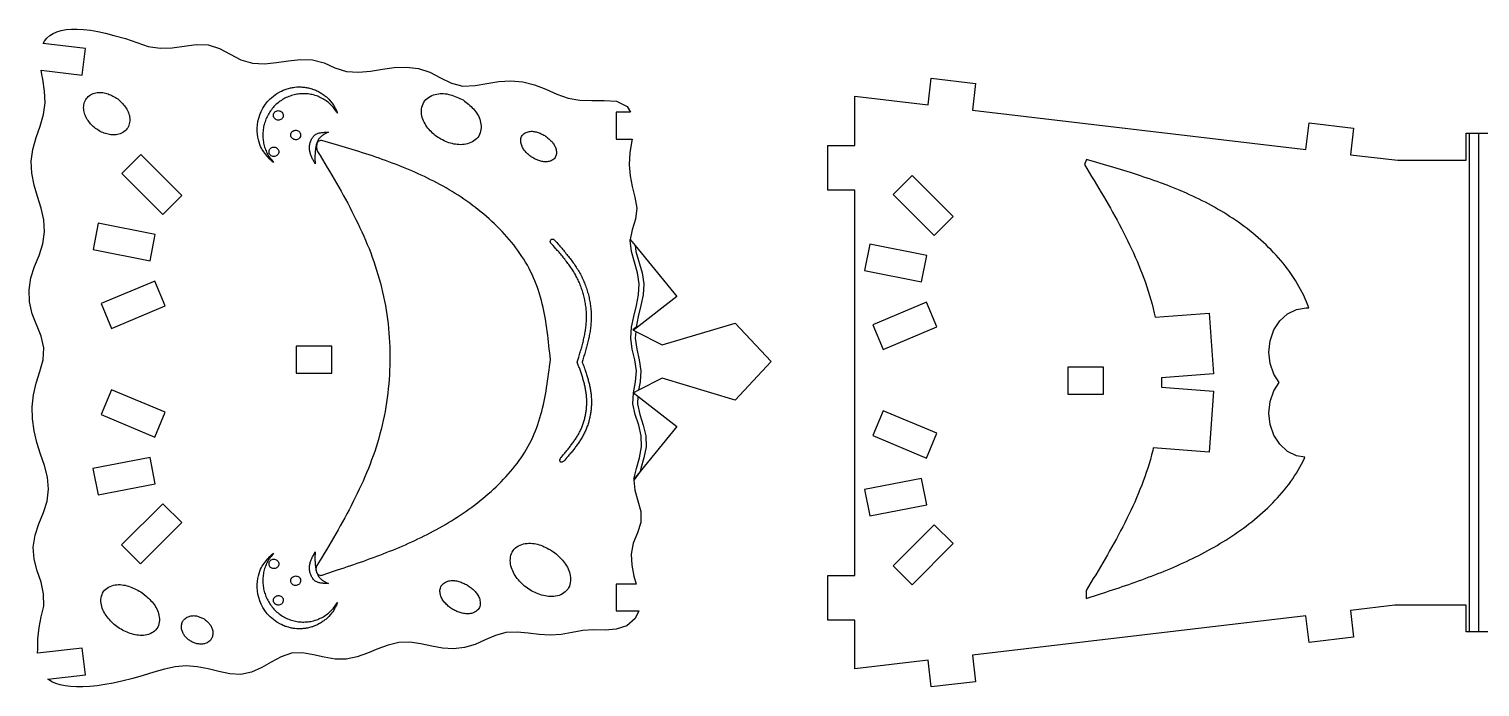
# Model space of a CAD drawing. Extents: x 13 to 664, y 13 to 450.
# Drawn here: x 13 to 370, y 13 to 174.9 of the extents above; entities that cross this region are included whole.
import ezdxf

# ---------------------------------------------------------------- set-up
doc = ezdxf.new("R2010")
doc.units = 0

msp = doc.modelspace()

# ---------------------------------------------------------------- linework, layer by layer
for points in [[(54.11, 171.08), (57.06, 170.98), (59.89, 170.07), (62.5, 168.68), (65.15, 167.32), (67.98, 166.44), (70.93, 166.3), (73.89, 166.63), (76.81, 167.07), (79.77, 167.4), (82.73, 167.33), (85.59, 166.57), (88.28, 165.32), (91.12, 164.46), (94.07, 164.27), (97.03, 164.55), (99.95, 165.04), (102.89, 165.44), (105.86, 165.53), (108.81, 165.16), (111.64, 164.27), (114.26, 162.91), (116.92, 161.56), (119.78, 160.86), (122.75, 161.02), (125.69, 161.49), (128.61, 161.93), (131.58, 162.1), (134.52, 161.85), (137.39, 161.13), (140.18, 160.07), (142.92, 158.85), (145.68, 157.84), (148.53, 157.36), (151.49, 157.27), (154.53, 157.31), (157.58, 157.1), (160.17, 155.81), (161.03, 154.41), (157.49, 154.41), (157.49, 147.8), (161.43, 147.8), (161.34, 147.37), (160.83, 144.46), (160.65, 141.5), (160.91, 138.79), (161.43, 136.13), (162.11, 133.49), (162.53, 130.8), (162.23, 128.1), (161.42, 125.5), (160.94, 123.09), (160.94, 123.08), (162.14, 121.63), (172.42, 109.05), (162.36, 101.27), (162.38, 101.51), (161.57, 100.84), (162.31, 100.47), (168.82, 97.16), (186.74, 102.55), (195.59, 93.07), (186.74, 83.59), (168.82, 88.97), (162.94, 85.99), (161.77, 85.36), (162.78, 84.55), (172.42, 77.09), (163.4, 66.05), (161.84, 63.85), (162.05, 61.43), (162.85, 58.83), (163.55, 56.19), (163.54, 53.48), (162.7, 50.89), (161.68, 48.36), (161.18, 45.69), (161.36, 42.98), (161.86, 40.29), (162.41, 38.33), (157.49, 38.33), (157.49, 31.72), (163.04, 31.72), (162.17, 29.83), (160.07, 28.04), (157.49, 27.19), (154.74, 26.99), (152, 27.02), (149.31, 26.86), (146.63, 26.38), (143.94, 25.92), (141.23, 25.75), (138.52, 25.94), (135.82, 26.25), (133.1, 26.49), (130.37, 26.4), (127.77, 25.68), (125.27, 24.56), (122.79, 23.46), (120.18, 22.68), (117.47, 22.36), (114.75, 22.53), (112.08, 23.04), (109.42, 23.63), (106.72, 24.02), (104.01, 23.95), (101.36, 23.32), (98.8, 22.36), (96.29, 21.32), (93.73, 20.39), (91.07, 19.85), (88.34, 19.86), (85.65, 20.3), (83.01, 20.91), (80.3, 21.38), (77.59, 21.32), (75.03, 20.43), (72.62, 19.1), (70.27, 17.76), (67.76, 16.63), (65.1, 16.05), (62.4, 16.25), (59.73, 16.84), (57.09, 17.46), (54.41, 17.98), (51.71, 18.18), (49, 17.94), (46.32, 17.38), (43.69, 16.62), (41.11, 15.81), (38.51, 15.05), (35.84, 14.44), (33.69, 13.97), (31.65, 13.6), (29.73, 13.31), (27.93, 13.12), (26.25, 13.01), (24.69, 13), (23.24, 13.08), (21.91, 13.25), (20.7, 13.5), (19.6, 13.85), (18.63, 14.29), (17.77, 14.82), (17.64, 14.93), (26.86, 16.02), (26.09, 22.58), (15.06, 21.28), (15.13, 22.33), (15.18, 24.88), (15.52, 27.6), (16.02, 30.27), (16.61, 32.91), (16.56, 35.89), (16.01, 38.77), (15.04, 41.59), (14.27, 44.47), (14.05, 47.42), (14.5, 50.35), (15.44, 53.17), (16.55, 55.91), (17.46, 58.75), (17.83, 61.68), (17.55, 64.63), (16.79, 67.52), (15.81, 70.32), (14.9, 73.13), (14.24, 76.02), (13.88, 78.97), (13.81, 81.95), (14.09, 84.9), (14.76, 87.78), (15.67, 90.6), (16.45, 93.48), (16.62, 96.42), (15.99, 99.33), (13.75, 104.82), (13.1, 107.72), (13, 110.7), (13.44, 113.64), (14.33, 116.46), (15.46, 119.2), (16.4, 122.02), (16.84, 124.95), (16.63, 127.9), (15.97, 130.81), (15.1, 133.64), (14.26, 136.49), (13.67, 139.4), (13.55, 142.34), (13.96, 145.27), (14.75, 148.17), (15.74, 151.01), (16.59, 153.84), (16.94, 156.68), (16.8, 159.58), (16.36, 162.56), (16.17, 163.68), (15.98, 164.74), (26.09, 163.55), (26.86, 170.11), (16.52, 171.33), (16.81, 171.88), (17.39, 172.63), (18.09, 173.27), (18.92, 173.8), (19.86, 174.23), (20.93, 174.55), (22.12, 174.77), (23.44, 174.88), (24.87, 174.88), (26.43, 174.78), (28.1, 174.57), (29.9, 174.26), (31.83, 173.84), (33.87, 173.31), (36.73, 172.53), (39.51, 171.53), (42.34, 170.62), (45.26, 170.18), (48.23, 170.28), (54.11, 171.08)], [(27.59, 158.29), (27.86, 158.5), (28.15, 158.68), (28.46, 158.85), (28.77, 158.98), (29.1, 159.09), (29.43, 159.17), (29.77, 159.23), (30.11, 159.27), (30.45, 159.28), (30.79, 159.27), (31.13, 159.23), (31.47, 159.18), (31.8, 159.11), (32.12, 159.02), (32.44, 158.91), (32.75, 158.79), (33.06, 158.65), (33.37, 158.51), (33.66, 158.35), (33.96, 158.19), (34.26, 158.02), (34.55, 157.85), (34.84, 157.67), (35.09, 157.44), (35.34, 157.21), (35.58, 156.97), (35.82, 156.73), (36.05, 156.49), (36.28, 156.24), (36.5, 155.98), (36.7, 155.71), (36.89, 155.44), (37.07, 155.15), (37.23, 154.85), (37.37, 154.54), (37.5, 154.23), (37.6, 153.9), (37.69, 153.57), (37.75, 153.24), (37.79, 152.9), (37.8, 152.55), (37.79, 152.21), (37.74, 151.86), (37.67, 151.53), (37.58, 151.2), (37.45, 150.88), (37.29, 150.58), (37.1, 150.3), (36.89, 150.04), (36.64, 149.8), (36.37, 149.59), (36.08, 149.41), (35.78, 149.25), (35.46, 149.11), (35.13, 149), (34.8, 148.92), (34.46, 148.87), (34.13, 148.83), (33.79, 148.82), (33.45, 148.84), (33.11, 148.87), (32.77, 148.92), (32.44, 148.99), (32.11, 149.07), (31.78, 149.17), (31.46, 149.28), (31.15, 149.41), (30.84, 149.54), (30.54, 149.7), (30.24, 149.86), (29.95, 150.04), (29.67, 150.22), (29.39, 150.42), (29.13, 150.63), (28.87, 150.85), (28.62, 151.08), (28.38, 151.32), (28.15, 151.57), (27.93, 151.83), (27.72, 152.09), (27.52, 152.37), (27.34, 152.65), (27.17, 152.95), (27.01, 153.25), (26.87, 153.56), (26.74, 153.88), (26.64, 154.2), (26.55, 154.53), (26.49, 154.86), (26.45, 155.2), (26.43, 155.54), (26.45, 155.89), (26.49, 156.23), (26.56, 156.57), (26.66, 156.9), (26.78, 157.21), (26.94, 157.51), (27.13, 157.8), (27.35, 158.05), (27.59, 158.29)], [(86.97, 156.55), (86.71, 156.77), (86.44, 156.98), (86.16, 157.19), (85.87, 157.38), (85.58, 157.57), (85.28, 157.74), (84.98, 157.9), (84.67, 158.06), (84.35, 158.2), (84.03, 158.33), (83.71, 158.45), (83.38, 158.55), (83.04, 158.65), (82.71, 158.73), (82.37, 158.8), (82.02, 158.86), (81.68, 158.91), (81.33, 158.94), (80.98, 158.96), (80.63, 158.97), (80.28, 158.97), (79.94, 158.95), (79.59, 158.93), (79.24, 158.89), (78.9, 158.84), (78.56, 158.78), (78.22, 158.7), (77.88, 158.61), (77.55, 158.52), (77.23, 158.4), (76.9, 158.28), (76.59, 158.15), (76.28, 158.01), (75.97, 157.85), (75.67, 157.69), (75.38, 157.52), (75.09, 157.33), (74.81, 157.14), (74.54, 156.94), (74.27, 156.73), (74.01, 156.51), (73.76, 156.28), (73.52, 156.04), (73.28, 155.8), (73.06, 155.55), (72.84, 155.29), (72.63, 155.02), (72.43, 154.75), (72.24, 154.47), (72.06, 154.19), (71.89, 153.9), (71.73, 153.6), (71.58, 153.31), (71.44, 153), (71.31, 152.7), (71.18, 152.38), (71.07, 152.07), (70.97, 151.75), (70.88, 151.43), (70.8, 151.11), (70.73, 150.78), (70.68, 150.45), (70.63, 150.12), (70.59, 149.79), (70.56, 149.46), (70.55, 149.13), (70.54, 148.8), (70.55, 148.46), (70.56, 148.13), (70.59, 147.79), (70.63, 147.46), (70.68, 147.13), (70.73, 146.79), (70.8, 146.46), (70.89, 146.14), (70.98, 145.81), (71.08, 145.49), (71.2, 145.18), (71.33, 144.87), (71.47, 144.57), (71.63, 144.27), (71.8, 143.98), (71.97, 143.69), (72.16, 143.41), (72.36, 143.13), (72.56, 142.85), (72.76, 142.58), (72.97, 142.31), (73.18, 142.04), (72.83, 142.31), (72.27, 142.86), (71.74, 143.42), (71.24, 144.01), (70.78, 144.63), (70.39, 145.22), (70.19, 145.56), (69.99, 145.98), (69.79, 146.48), (69.62, 147.03), (69.46, 147.64), (69.33, 148.3), (69.24, 149), (69.18, 149.74), (69.18, 150.51), (69.23, 151.3), (69.34, 152.11), (69.51, 152.93), (69.76, 153.75), (70.09, 154.57), (70.5, 155.38), (71.01, 156.17), (71.62, 156.93), (72.33, 157.67), (73.16, 158.37), (73.95, 158.98), (74.17, 159.12), (74.85, 159.5), (75.11, 159.61), (75.57, 159.84), (75.82, 159.93), (76.06, 160.03), (76.31, 160.11), (76.56, 160.19), (76.82, 160.26), (77.08, 160.33), (77.31, 160.39), (77.6, 160.45), (77.86, 160.49), (78.09, 160.53), (78.38, 160.57), (78.87, 160.62), (79.18, 160.63), (79.44, 160.63), (79.71, 160.63), (79.97, 160.63), (80.23, 160.61), (80.5, 160.59), (80.76, 160.57), (81.02, 160.53), (81.28, 160.49), (81.54, 160.44), (81.8, 160.39), (82.01, 160.34), (82.31, 160.26), (82.56, 160.18), (82.77, 160.12), (83.06, 160.01), (83.31, 159.92), (83.55, 159.82), (83.79, 159.71), (84.03, 159.59), (84.26, 159.47), (84.49, 159.35), (84.72, 159.22), (84.91, 159.1), (85.17, 158.93), (85.38, 158.79), (85.6, 158.63), (85.81, 158.47), (86.01, 158.31), (86.17, 158.16), (86.6, 157.78), (86.74, 157.62), (87.13, 157.21), (87.27, 157.05), (87.46, 156.81), (87.61, 156.61), (87.75, 156.43), (87.9, 156.18), (88.03, 155.96), (88.16, 155.74), (88.28, 155.51), (88.41, 155.29), (88.52, 155.06), (88.64, 154.83), (88.75, 154.6), (88.86, 154.36), (88.89, 154.18), (88.7, 154.46), (88.51, 154.74), (88.32, 155.02), (88.12, 155.3), (87.91, 155.56), (87.69, 155.82), (87.46, 156.07), (87.22, 156.32), (86.97, 156.55)], [(123.57, 153.49), (123.75, 153.1), (123.9, 152.71), (124.03, 152.3), (124.13, 151.88), (124.2, 151.46), (124.23, 151.03), (124.23, 150.59), (124.19, 150.16), (124.12, 149.74), (124, 149.33), (123.85, 148.93), (123.65, 148.56), (123.41, 148.21), (123.13, 147.9), (122.81, 147.61), (122.46, 147.35), (122.1, 147.12), (121.71, 146.93), (121.31, 146.76), (120.9, 146.63), (120.49, 146.54), (120.07, 146.47), (119.64, 146.43), (119.22, 146.42), (118.79, 146.43), (118.37, 146.47), (117.95, 146.52), (117.53, 146.59), (117.11, 146.69), (116.7, 146.8), (116.3, 146.92), (115.9, 147.06), (115.51, 147.22), (115.12, 147.39), (114.74, 147.58), (114.37, 147.78), (114, 147.99), (113.65, 148.22), (113.3, 148.46), (112.96, 148.72), (112.63, 148.99), (112.31, 149.27), (112.01, 149.56), (111.71, 149.86), (111.43, 150.18), (111.16, 150.51), (110.91, 150.85), (110.67, 151.2), (110.45, 151.56), (110.24, 151.94), (110.06, 152.32), (109.91, 152.72), (109.78, 153.12), (109.68, 153.53), (109.61, 153.96), (109.57, 154.39), (109.57, 154.82), (109.61, 155.25), (109.68, 155.68), (109.8, 156.09), (109.95, 156.48), (110.15, 156.86), (110.4, 157.2), (110.68, 157.52), (110.99, 157.81), (111.34, 158.06), (111.7, 158.29), (112.09, 158.49), (112.49, 158.65), (112.9, 158.78), (113.32, 158.88), (113.74, 158.95), (114.16, 159), (114.59, 159.01), (115.02, 159), (115.44, 158.96), (115.86, 158.9), (116.27, 158.81), (116.68, 158.71), (117.08, 158.59), (117.48, 158.45), (117.87, 158.3), (118.26, 158.14), (118.65, 157.97), (119.03, 157.79), (119.42, 157.61), (119.8, 157.42), (120.14, 157.16), (120.47, 156.9), (120.81, 156.64), (121.13, 156.37), (121.45, 156.1), (121.77, 155.81), (122.07, 155.52), (122.36, 155.22), (122.63, 154.9), (122.9, 154.57), (123.14, 154.22), (123.36, 153.86), (123.57, 153.49)], [(74.32, 152.46), (74.11, 152.49), (73.9, 152.55), (73.71, 152.65), (73.54, 152.79), (73.39, 152.95), (73.27, 153.13), (73.2, 153.32), (73.16, 153.52), (73.17, 153.73), (73.18, 153.94), (73.27, 154.14), (73.38, 154.32), (73.51, 154.48), (73.67, 154.61), (73.86, 154.71), (74.07, 154.77), (74.28, 154.8), (74.5, 154.79), (74.71, 154.74), (74.91, 154.66), (75.1, 154.54), (75.26, 154.4), (75.39, 154.23), (75.49, 154.04), (75.55, 153.83), (75.57, 153.63), (75.55, 153.42), (75.5, 153.21), (75.41, 153.03), (75.28, 152.86), (75.13, 152.71), (74.95, 152.6), (74.75, 152.52), (74.54, 152.47), (74.32, 152.46)], [(78.55, 149.98), (78.77, 149.97), (78.98, 149.92), (79.18, 149.84), (79.36, 149.72), (79.52, 149.58), (79.65, 149.41), (79.75, 149.22), (79.81, 149.02), (79.84, 148.81), (79.82, 148.6), (79.77, 148.4), (79.68, 148.21), (79.55, 148.04), (79.4, 147.89), (79.22, 147.78), (79.02, 147.7), (78.81, 147.65), (78.59, 147.64), (78.38, 147.67), (78.17, 147.74), (77.98, 147.84), (77.8, 147.97), (77.66, 148.13), (77.54, 148.31), (77.46, 148.5), (77.43, 148.71), (77.43, 148.92), (77.45, 149.13), (77.54, 149.32), (77.64, 149.5), (77.77, 149.66), (77.94, 149.79), (78.13, 149.89), (78.34, 149.95), (78.55, 149.98)], [(83.55, 145.75), (83.52, 145.54), (83.49, 145.32), (83.46, 145.11), (83.44, 144.89), (83.42, 144.68), (83.4, 144.47), (83.39, 144.25), (83.38, 144.04), (83.37, 143.83), (83.37, 143.62), (83.36, 143.41), (83.36, 143.2), (83.36, 142.99), (83.37, 142.78), (83.37, 142.57), (83.38, 142.36), (83.38, 142.15), (83.39, 141.73), (83.29, 141.93), (83.18, 142.12), (83.08, 142.32), (82.98, 142.51), (82.88, 142.71), (82.78, 142.9), (82.68, 143.1), (82.59, 143.3), (82.51, 143.5), (82.43, 143.7), (82.35, 143.9), (82.28, 144.1), (82.22, 144.31), (82.17, 144.51), (82.12, 144.72), (82.08, 144.93), (82.05, 145.14), (82.03, 145.36), (82.02, 145.58), (82.02, 145.8), (82.03, 146.02), (82.05, 146.24), (82.08, 146.47), (82.13, 146.69), (82.18, 146.91), (82.25, 147.13), (82.32, 147.34), (82.4, 147.55), (82.5, 147.75), (82.6, 147.94), (82.72, 148.13), (82.84, 148.3), (82.98, 148.47), (83.12, 148.62), (83.28, 148.76), (83.44, 148.88), (83.61, 148.99), (83.8, 149.08), (83.99, 149.17), (84.18, 149.24), (84.39, 149.3), (84.6, 149.34), (84.81, 149.38), (85.04, 149.42), (85.26, 149.44), (85.49, 149.46), (85.72, 149.47), (85.96, 149.48), (86.2, 149.49), (86.43, 149.49), (86.67, 149.49), (86.47, 149.4), (86.27, 149.3), (86.07, 149.19), (85.88, 149.09), (85.68, 148.98), (85.5, 148.87), (85.31, 148.76), (85.14, 148.64), (84.97, 148.51), (84.81, 148.38), (84.66, 148.23), (84.52, 148.08), (84.39, 147.92), (84.27, 147.76), (84.24, 147.68), (84.16, 147.58), (84.06, 147.4), (83.97, 147.2), (83.89, 147.01), (83.81, 146.81), (83.75, 146.6), (83.69, 146.39), (83.64, 146.18), (83.59, 145.97), (83.55, 145.75)], [(89.74, 42.07), (90.55, 42.34), (91.35, 42.61), (92.16, 42.88), (92.96, 43.15), (93.76, 43.43), (94.56, 43.71), (95.36, 43.99), (96.16, 44.28), (96.96, 44.57), (97.76, 44.86), (98.55, 45.15), (99.34, 45.45), (100.13, 45.76), (100.92, 46.06), (101.71, 46.38), (102.49, 46.69), (103.28, 47.02), (104.06, 47.34), (104.84, 47.68), (105.61, 48.01), (106.39, 48.36), (107.16, 48.71), (107.93, 49.06), (108.7, 49.42), (109.46, 49.79), (110.22, 50.17), (110.98, 50.55), (111.73, 50.94), (112.48, 51.34), (113.23, 51.74), (113.98, 52.15), (114.72, 52.57), (115.46, 53), (116.2, 53.44), (116.93, 53.88), (117.66, 54.34), (118.38, 54.8), (119.1, 55.27), (119.82, 55.75), (120.53, 56.24), (121.24, 56.74), (121.94, 57.25), (122.64, 57.77), (123.33, 58.3), (124.02, 58.84), (124.69, 59.39), (125.36, 59.94), (126.02, 60.51), (126.68, 61.09), (127.32, 61.67), (127.95, 62.27), (128.57, 62.87), (129.18, 63.48), (129.78, 64.1), (130.37, 64.73), (130.94, 65.37), (131.5, 66.02), (132.05, 66.68), (132.58, 67.35), (133.1, 68.02), (133.6, 68.71), (134.09, 69.4), (134.56, 70.1), (135.01, 70.81), (135.44, 71.53), (135.86, 72.26), (136.26, 73), (136.64, 73.74), (136.99, 74.5), (137.33, 75.26), (137.65, 76.03), (137.95, 76.81), (138.23, 77.6), (138.49, 78.39), (138.73, 79.19), (138.97, 80), (139.18, 80.81), (139.38, 81.63), (139.57, 82.46), (139.75, 83.29), (139.92, 84.12), (140.07, 84.96), (140.22, 85.8), (140.36, 86.65), (140.49, 87.49), (140.62, 88.35), (140.74, 89.2), (140.85, 90.05), (140.97, 90.91), (141.08, 91.77), (141.29, 93.49), (141.12, 95.23), (141.03, 96.11), (140.94, 96.98), (140.84, 97.85), (140.75, 98.72), (140.64, 99.58), (140.53, 100.45), (140.41, 101.31), (140.29, 102.17), (140.15, 103.02), (140.01, 103.87), (139.85, 104.72), (139.68, 105.56), (139.5, 106.4), (139.31, 107.24), (139.1, 108.07), (138.88, 108.89), (138.64, 109.71), (138.38, 110.52), (138.11, 111.32), (137.82, 112.12), (137.5, 112.91), (137.17, 113.69), (136.81, 114.46), (136.44, 115.23), (136.05, 115.99), (135.63, 116.74), (135.2, 117.48), (134.75, 118.22), (134.29, 118.94), (133.8, 119.66), (133.31, 120.37), (132.79, 121.06), (132.26, 121.75), (131.72, 122.44), (131.16, 123.11), (130.59, 123.77), (130, 124.42), (129.4, 125.07), (128.79, 125.7), (128.17, 126.32), (127.54, 126.94), (126.9, 127.54), (126.25, 128.14), (125.58, 128.72), (124.91, 129.29), (124.24, 129.86), (123.55, 130.41), (122.86, 130.95), (122.16, 131.48), (121.45, 132), (120.74, 132.51), (120.02, 133), (119.3, 133.49), (118.58, 133.97), (117.84, 134.43), (117.11, 134.89), (116.37, 135.33), (115.62, 135.77), (114.87, 136.19), (114.12, 136.61), (113.36, 137.02), (112.6, 137.42), (111.83, 137.81), (111.06, 138.19), (110.29, 138.56), (109.51, 138.93), (108.73, 139.29), (107.94, 139.64), (107.16, 139.98), (106.37, 140.32), (105.57, 140.65), (104.77, 140.97), (103.97, 141.29), (103.17, 141.6), (102.37, 141.91), (101.56, 142.21), (100.75, 142.51), (99.94, 142.8), (99.12, 143.08), (98.3, 143.37), (97.49, 143.64), (96.67, 143.92), (95.84, 144.19), (95.02, 144.45), (94.19, 144.71), (93.37, 144.97), (92.54, 145.23), (91.71, 145.48), (90.88, 145.74), (90.05, 145.99), (89.21, 146.23), (88.38, 146.48), (87.55, 146.73), (85.88, 147.21), (85.26, 147.39), (84.99, 147.45), (84.74, 147.45), (84.53, 147.4), (84.34, 147.32), (84.18, 147.19), (84.05, 147.04), (83.94, 146.85), (83.85, 146.65), (83.8, 146.42), (83.76, 146.18), (83.75, 145.94), (83.76, 145.69), (83.79, 145.44), (83.85, 145.19), (83.93, 144.96), (84.02, 144.75), (84.61, 143.78), (85.2, 142.8), (85.79, 141.83), (86.37, 140.85), (86.95, 139.88), (87.52, 138.9), (88.1, 137.92), (88.66, 136.94), (89.22, 135.96), (89.78, 134.97), (90.33, 133.99), (90.87, 133), (91.41, 132), (91.94, 131.01), (92.45, 130.01), (92.96, 129.01), (93.46, 128), (93.96, 126.99), (94.44, 125.98), (94.91, 124.96), (95.36, 123.94), (95.81, 122.91), (96.24, 121.88), (96.66, 120.85), (97.07, 119.8), (97.46, 118.76), (97.83, 117.7), (98.2, 116.65), (98.54, 115.58), (98.87, 114.51), (99.19, 113.44), (99.48, 112.35), (99.76, 111.26), (100.02, 110.17), (100.26, 109.06), (100.49, 107.96), (100.69, 106.84), (100.88, 105.73), (101.05, 104.61), (101.21, 103.48), (101.34, 102.35), (101.46, 101.22), (101.56, 100.09), (101.65, 98.95), (101.71, 97.81), (101.76, 96.67), (101.79, 95.53), (101.8, 94.39), (101.8, 93.25), (101.78, 92.11), (101.74, 90.96), (101.68, 89.82), (101.61, 88.68), (101.51, 87.55), (101.41, 86.41), (101.28, 85.28), (101.14, 84.15), (100.97, 83.02), (100.79, 81.9), (100.6, 80.78), (100.39, 79.67), (100.15, 78.56), (99.91, 77.45), (99.64, 76.36), (99.36, 75.26), (99.06, 74.18), (98.74, 73.1), (98.41, 72.03), (98.06, 70.96), (97.69, 69.9), (97.31, 68.85), (96.92, 67.8), (96.51, 66.76), (96.08, 65.72), (95.65, 64.69), (95.2, 63.66), (94.74, 62.64), (94.27, 61.63), (93.78, 60.61), (93.29, 59.61), (92.79, 58.6), (92.28, 57.6), (91.75, 56.6), (91.22, 55.61), (90.69, 54.62), (90.14, 53.63), (89.59, 52.65), (89.04, 51.66), (88.48, 50.68), (87.91, 49.7), (87.34, 48.73), (86.77, 47.75), (86.19, 46.78), (85.61, 45.81), (85.02, 44.83), (83.86, 42.89), (83.75, 42.7), (83.67, 42.5), (83.62, 42.28), (83.6, 42.06), (83.61, 41.83), (83.64, 41.61), (83.7, 41.39), (83.78, 41.18), (83.89, 41), (84.02, 40.83), (84.17, 40.68), (84.33, 40.57), (84.52, 40.49), (84.72, 40.46), (84.94, 40.47), (85.17, 40.52), (86.52, 41.01), (88.13, 41.54), (88.94, 41.8), (89.74, 42.07)], [(137.08, 149.69), (137.33, 149.66), (137.58, 149.62), (137.82, 149.56), (138.06, 149.49), (138.3, 149.41), (138.54, 149.32), (138.77, 149.22), (139, 149.12), (139.22, 149.01), (139.45, 148.9), (139.67, 148.78), (139.89, 148.66), (140.12, 148.54), (140.31, 148.39), (140.51, 148.22), (140.7, 148.06), (140.89, 147.9), (141.08, 147.73), (141.26, 147.56), (141.44, 147.38), (141.61, 147.2), (141.78, 147.01), (141.93, 146.82), (142.08, 146.61), (142.22, 146.4), (142.34, 146.18), (142.46, 145.96), (142.55, 145.72), (142.64, 145.48), (142.7, 145.24), (142.75, 144.99), (142.78, 144.73), (142.78, 144.47), (142.77, 144.21), (142.73, 143.96), (142.66, 143.71), (142.56, 143.48), (142.44, 143.26), (142.29, 143.06), (142.11, 142.89), (141.91, 142.73), (141.69, 142.59), (141.46, 142.48), (141.22, 142.39), (140.97, 142.31), (140.72, 142.26), (140.47, 142.23), (140.21, 142.21), (139.96, 142.22), (139.71, 142.23), (139.46, 142.27), (139.21, 142.31), (138.96, 142.36), (138.72, 142.43), (138.48, 142.5), (138.24, 142.58), (138, 142.67), (137.77, 142.77), (137.54, 142.88), (137.32, 142.99), (137.1, 143.11), (136.88, 143.24), (136.67, 143.38), (136.46, 143.52), (136.26, 143.67), (136.06, 143.83), (135.87, 143.99), (135.69, 144.16), (135.51, 144.34), (135.33, 144.52), (135.17, 144.71), (135.01, 144.9), (134.85, 145.1), (134.71, 145.31), (134.57, 145.52), (134.45, 145.74), (134.33, 145.97), (134.23, 146.2), (134.15, 146.44), (134.08, 146.68), (134.04, 146.93), (134.01, 147.19), (134, 147.45), (134.02, 147.71), (134.06, 147.96), (134.13, 148.21), (134.22, 148.44), (134.34, 148.66), (134.5, 148.86), (134.68, 149.03), (134.88, 149.19), (135.1, 149.33), (135.33, 149.44), (135.57, 149.53), (135.82, 149.61), (136.07, 149.66), (136.32, 149.7), (136.57, 149.71), (136.83, 149.71), (137.08, 149.69)], [(369.67, 26.55), (367.47, 26.55), (367.47, 149.23), (369.67, 149.23), (369.67, 26.55)], [(40.49, 144.02), (35.81, 139.36), (45.89, 129.24), (50.57, 133.9), (40.49, 144.02)], [(72.17, 144.17), (72.09, 144.37), (72.06, 144.57), (72.06, 144.78), (72.08, 144.99), (72.17, 145.18), (72.27, 145.36), (72.4, 145.52), (72.56, 145.65), (72.75, 145.75), (72.96, 145.81), (73.18, 145.84), (73.39, 145.83), (73.61, 145.78), (73.81, 145.7), (73.99, 145.58), (74.15, 145.44), (74.28, 145.27), (74.38, 145.08), (74.44, 144.88), (74.46, 144.67), (74.45, 144.46), (74.39, 144.26), (74.3, 144.07), (74.18, 143.9), (74.02, 143.76), (73.84, 143.64), (73.65, 143.56), (73.44, 143.51), (73.22, 143.5), (73, 143.53), (72.8, 143.6), (72.6, 143.7), (72.43, 143.83), (72.28, 143.99), (72.17, 144.17)], [(285.3, 139.14), (284.06, 139.54), (283.24, 139.8), (282.41, 140.05), (281.58, 140.31), (280.75, 140.56), (279.92, 140.81), (279.08, 141.06), (278.25, 141.3), (277.42, 141.55), (275.75, 142.03), (273.24, 142.76), (272.71, 141.51), (274.48, 138.6), (275.07, 137.63), (275.65, 136.65), (276.24, 135.68), (276.82, 134.7), (277.39, 133.72), (277.96, 132.74), (278.53, 131.76), (279.09, 130.78), (279.65, 129.8), (280.2, 128.81), (280.74, 127.82), (281.28, 126.83), (281.8, 125.83), (282.32, 124.83), (282.83, 123.83), (283.33, 122.83), (283.82, 121.82), (284.31, 120.8), (284.77, 119.78), (285.23, 118.76), (285.68, 117.74), (286.11, 116.7), (286.53, 115.67), (286.94, 114.63), (287.33, 113.58), (287.7, 112.53), (288.07, 111.47), (288.41, 110.41), (288.74, 109.34), (289.05, 108.26), (289.35, 107.17), (289.63, 106.09), (289.89, 104.99), (290.1, 104.01), (303.37, 105.01), (304.49, 90.02), (291.67, 89.05), (291.64, 86.73), (304.49, 85.76), (303.37, 70.77), (289.66, 71.8), (289.51, 71.18), (289.23, 70.09), (288.93, 69), (288.61, 67.92), (288.28, 66.85), (287.93, 65.78), (287.56, 64.72), (287.18, 63.67), (286.79, 62.62), (286.37, 61.58), (285.95, 60.54), (285.52, 59.51), (285.07, 58.49), (284.61, 57.47), (284.13, 56.45), (283.65, 55.44), (283.16, 54.43), (282.66, 53.42), (282.14, 52.42), (281.62, 51.43), (281.09, 50.43), (280.56, 49.44), (280.01, 48.45), (279.46, 47.47), (278.91, 46.49), (278.35, 45.51), (277.78, 44.53), (277.21, 43.55), (276.63, 42.58), (276.06, 41.6), (275.48, 40.63), (274.89, 39.66), (273.14, 36.74), (273.15, 34.79), (276.38, 35.83), (278, 36.36), (278.81, 36.62), (279.61, 36.89), (280.42, 37.16), (281.22, 37.43), (282.03, 37.7), (282.83, 37.98), (283.63, 38.25), (284.43, 38.53), (285.23, 38.81), (286.03, 39.1), (286.83, 39.39), (287.62, 39.68), (288.42, 39.98), (289.21, 40.28), (290, 40.58), (290.79, 40.89), (291.58, 41.2), (292.36, 41.52), (293.15, 41.84), (293.93, 42.17), (294.71, 42.5), (295.48, 42.84), (296.26, 43.18), (297.03, 43.53), (297.8, 43.89), (298.56, 44.25), (299.33, 44.62), (300.09, 44.99), (300.85, 45.37), (301.6, 45.76), (302.35, 46.16), (303.1, 46.56), (303.85, 46.98), (304.59, 47.4), (305.33, 47.82), (306.06, 48.26), (307.53, 49.16), (308.25, 49.62), (308.97, 50.09), (309.69, 50.58), (310.4, 51.07), (311.11, 51.57), (311.81, 52.08), (312.51, 52.6), (313.2, 53.13), (313.88, 53.66), (314.56, 54.21), (315.23, 54.77), (315.89, 55.33), (316.54, 55.91), (317.19, 56.49), (317.82, 57.09), (318.44, 57.69), (319.05, 58.3), (319.65, 58.93), (320.24, 59.56), (320.81, 60.2), (321.37, 60.85), (321.92, 61.5), (322.45, 62.17), (322.97, 62.85), (323.47, 63.53), (323.96, 64.22), (324.43, 64.93), (324.88, 65.64), (325.31, 66.36), (325.73, 67.08), (326.13, 67.82), (326.5, 68.57), (326.86, 69.32), (326.97, 69.56), (324.91, 69.88), (322.69, 70.97), (320.78, 72.7), (319.31, 74.95), (318.39, 77.58), (318.08, 80.39), (318.39, 83.21), (319.31, 85.84), (320.65, 87.89), (319.31, 89.94), (318.39, 92.57), (318.08, 95.38), (318.39, 98.2), (319.31, 100.83), (320.78, 103.08), (322.69, 104.81), (324.91, 105.9), (327.3, 106.27), (327.93, 106.27), (327.68, 106.94), (327.37, 107.73), (327.04, 108.51), (326.68, 109.29), (326.31, 110.05), (325.91, 110.81), (325.5, 111.56), (325.07, 112.3), (324.62, 113.04), (324.16, 113.76), (323.67, 114.48), (323.17, 115.19), (322.66, 115.89), (322.13, 116.58), (321.58, 117.26), (321.03, 117.93), (320.45, 118.59), (319.87, 119.25), (319.27, 119.89), (318.66, 120.52), (318.04, 121.15), (317.41, 121.76), (316.77, 122.37), (316.11, 122.96), (315.45, 123.54), (314.78, 124.12), (314.11, 124.68), (313.42, 125.23), (312.73, 125.77), (312.03, 126.3), (311.32, 126.82), (310.61, 127.33), (309.89, 127.83), (309.17, 128.31), (308.44, 128.79), (307.71, 129.25), (306.98, 129.71), (306.24, 130.15), (305.49, 130.59), (304.74, 131.01), (303.99, 131.43), (303.23, 131.84), (302.47, 132.24), (301.7, 132.63), (300.93, 133.01), (300.16, 133.38), (299.38, 133.75), (298.6, 134.11), (297.81, 134.46), (296.23, 135.14), (295.44, 135.47), (294.64, 135.8), (293.84, 136.11), (293.04, 136.43), (291.43, 137.03), (290.62, 137.33), (289.8, 137.62), (288.99, 137.91), (288.17, 138.19), (287.36, 138.47), (286.53, 138.74), (285.3, 139.14)], [(230.34, 138.86), (225.66, 134.2), (235.76, 124.06), (240.44, 128.73), (230.34, 138.86)], [(30.03, 127.09), (28.76, 120.61), (42.78, 117.86), (44.05, 124.34), (30.03, 127.09)], [(150.56, 77.71), (150.47, 77.45), (150.38, 77.19), (150.29, 76.93), (150.19, 76.68), (150.09, 76.43), (149.98, 76.18), (149.87, 75.93), (149.75, 75.68), (149.63, 75.44), (149.51, 75.2), (149.39, 74.96), (149.26, 74.73), (149.13, 74.49), (148.99, 74.26), (148.85, 74.03), (148.71, 73.81), (148.57, 73.58), (148.42, 73.36), (148.28, 73.14), (148.13, 72.92), (147.97, 72.71), (147.82, 72.49), (147.66, 72.28), (147.51, 72.07), (147.35, 71.86), (147.19, 71.65), (147.03, 71.44), (146.86, 71.24), (146.7, 71.03), (146.53, 70.83), (146.37, 70.62), (146.2, 70.42), (146.04, 70.22), (145.87, 70.02), (145.7, 69.82), (145.54, 69.63), (145.37, 69.43), (144.86, 68.84), (144.72, 68.68), (144.58, 68.55), (144.44, 68.44), (144.31, 68.37), (144.19, 68.31), (144.08, 68.29), (143.98, 68.28), (143.89, 68.29), (143.81, 68.33), (143.75, 68.38), (143.7, 68.45), (143.66, 68.53), (143.64, 68.63), (143.63, 68.74), (143.64, 68.86), (143.67, 68.99), (143.72, 69.13), (143.79, 69.28), (143.88, 69.43), (143.99, 69.58), (144.49, 70.17), (144.66, 70.37), (144.83, 70.56), (144.99, 70.76), (145.16, 70.96), (145.32, 71.15), (145.48, 71.35), (145.64, 71.55), (145.81, 71.75), (145.96, 71.95), (146.12, 72.15), (146.28, 72.35), (146.43, 72.55), (146.59, 72.76), (146.74, 72.96), (146.89, 73.16), (147.04, 73.37), (147.18, 73.58), (147.33, 73.79), (147.47, 74), (147.61, 74.21), (147.74, 74.42), (147.87, 74.63), (148, 74.85), (148.13, 75.07), (148.26, 75.29), (148.38, 75.51), (148.49, 75.73), (148.61, 75.95), (148.72, 76.18), (148.83, 76.41), (148.93, 76.64), (149.03, 76.87), (149.12, 77.1), (149.22, 77.34), (149.3, 77.58), (149.39, 77.82), (149.47, 78.06), (149.54, 78.3), (149.62, 78.55), (149.68, 78.79), (149.75, 79.04), (149.81, 79.29), (149.87, 79.54), (149.92, 79.79), (149.97, 80.04), (150.01, 80.3), (150.05, 80.55), (150.09, 80.81), (150.12, 81.06), (150.15, 81.31), (150.18, 81.57), (150.2, 81.83), (150.22, 82.08), (150.23, 82.34), (150.24, 82.6), (150.25, 82.85), (150.25, 83.11), (150.25, 83.36), (150.24, 83.62), (150.23, 83.87), (150.22, 84.13), (150.2, 84.38), (150.18, 84.64), (150.15, 84.89), (150.12, 85.14), (150.09, 85.39), (150.05, 85.64), (150.01, 85.89), (149.97, 86.14), (149.92, 86.39), (149.87, 86.63), (149.82, 86.88), (149.77, 87.13), (149.71, 87.37), (149.65, 87.62), (149.58, 87.86), (149.52, 88.11), (149.45, 88.35), (149.38, 88.6), (149.31, 88.84), (149.24, 89.08), (149.16, 89.33), (149.08, 89.57), (149, 89.81), (148.92, 90.05), (148.84, 90.29), (148.76, 90.53), (148.67, 90.77), (148.59, 91.01), (148.5, 91.25), (148.42, 91.49), (148.33, 91.73), (148.24, 91.97), (148.06, 92.45), (147.88, 92.93), (148.17, 93.86), (148.27, 94.16), (148.37, 94.47), (148.46, 94.78), (148.55, 95.09), (148.65, 95.39), (148.74, 95.7), (148.83, 96.01), (148.92, 96.32), (149, 96.63), (149.09, 96.94), (149.17, 97.24), (149.25, 97.55), (149.33, 97.86), (149.41, 98.17), (149.48, 98.48), (149.55, 98.79), (149.62, 99.1), (149.69, 99.42), (149.75, 99.73), (149.81, 100.04), (149.86, 100.35), (149.91, 100.66), (149.96, 100.98), (150, 101.29), (150.04, 101.61), (150.08, 101.92), (150.11, 102.24), (150.13, 102.55), (150.15, 102.87), (150.17, 103.19), (150.18, 103.5), (150.19, 103.82), (150.19, 104.14), (150.19, 104.46), (150.18, 104.78), (150.16, 105.1), (150.14, 105.42), (150.12, 105.74), (150.09, 106.06), (150.06, 106.38), (150.02, 106.7), (149.97, 107.02), (149.92, 107.34), (149.87, 107.65), (149.81, 107.97), (149.75, 108.29), (149.68, 108.6), (149.61, 108.92), (149.53, 109.23), (149.45, 109.54), (149.36, 109.85), (149.27, 110.16), (149.17, 110.47), (149.07, 110.77), (148.96, 111.08), (148.85, 111.38), (148.74, 111.68), (148.62, 111.98), (148.5, 112.27), (148.37, 112.57), (148.24, 112.86), (148.1, 113.15), (147.96, 113.43), (147.82, 113.72), (147.67, 114), (147.52, 114.28), (147.36, 114.55), (147.2, 114.83), (147.04, 115.1), (146.87, 115.37), (146.7, 115.64), (146.53, 115.9), (146.35, 116.17), (146.17, 116.43), (145.99, 116.69), (145.8, 116.95), (145.62, 117.2), (145.43, 117.46), (145.23, 117.71), (145.04, 117.96), (144.84, 118.22), (144.64, 118.46), (144.44, 118.71), (144.24, 118.96), (144.04, 119.21), (143.83, 119.45), (143.63, 119.7), (143.42, 119.94), (143.21, 120.19), (143, 120.43), (142.79, 120.67), (142.58, 120.91), (142.36, 121.16), (141.94, 121.64), (141.51, 122.12), (141.42, 122.21), (141.36, 122.31), (141.31, 122.41), (141.28, 122.51), (141.27, 122.61), (141.27, 122.71), (141.29, 122.81), (141.32, 122.89), (141.37, 122.97), (141.42, 123.04), (141.49, 123.1), (141.56, 123.15), (141.65, 123.18), (141.74, 123.2), (141.84, 123.2), (141.94, 123.18), (142.04, 123.14), (142.15, 123.08), (142.26, 122.99), (142.37, 122.88), (142.8, 122.4), (143.23, 121.91), (143.44, 121.67), (143.65, 121.43), (143.87, 121.18), (144.08, 120.94), (144.29, 120.69), (144.5, 120.44), (144.71, 120.19), (144.92, 119.94), (145.13, 119.69), (145.34, 119.44), (145.54, 119.18), (145.74, 118.93), (145.95, 118.67), (146.15, 118.41), (146.34, 118.15), (146.54, 117.88), (146.73, 117.62), (146.93, 117.35), (147.12, 117.08), (147.3, 116.81), (147.49, 116.53), (147.67, 116.26), (147.84, 115.98), (148.02, 115.7), (148.19, 115.41), (148.36, 115.13), (148.52, 114.84), (148.68, 114.54), (148.84, 114.25), (148.99, 113.95), (149.14, 113.65), (149.28, 113.34), (149.42, 113.03), (149.56, 112.72), (149.69, 112.41), (149.81, 112.1), (149.93, 111.78), (150.05, 111.46), (150.16, 111.14), (150.26, 110.82), (150.36, 110.49), (150.46, 110.17), (150.55, 109.84), (150.64, 109.51), (150.72, 109.18), (150.8, 108.85), (150.87, 108.52), (150.94, 108.19), (151, 107.85), (151.06, 107.52), (151.11, 107.18), (151.15, 106.85), (151.19, 106.51), (151.23, 106.17), (151.26, 105.84), (151.29, 105.5), (151.31, 105.16), (151.32, 104.82), (151.33, 104.48), (151.34, 104.15), (151.34, 103.81), (151.33, 103.47), (151.32, 103.14), (151.3, 102.8), (151.28, 102.47), (151.25, 102.13), (151.22, 101.8), (151.18, 101.47), (151.14, 101.14), (151.09, 100.81), (151.05, 100.49), (150.99, 100.16), (150.93, 99.84), (150.87, 99.51), (150.81, 99.19), (150.74, 98.86), (150.67, 98.54), (150.6, 98.22), (150.52, 97.9), (150.45, 97.58), (150.36, 97.27), (150.28, 96.95), (150.2, 96.63), (150.11, 96.32), (150.02, 96), (149.93, 95.69), (149.84, 95.38), (149.75, 95.07), (149.65, 94.75), (149.56, 94.44), (149.46, 94.13), (149.37, 93.82), (149.27, 93.51), (149.08, 92.9), (149.14, 92.85), (149.32, 92.37), (149.41, 92.13), (149.49, 91.89), (149.58, 91.64), (149.67, 91.4), (149.76, 91.15), (149.84, 90.91), (149.93, 90.66), (150.01, 90.42), (150.09, 90.17), (150.17, 89.92), (150.25, 89.67), (150.33, 89.42), (150.41, 89.17), (150.48, 88.92), (150.56, 88.66), (150.63, 88.41), (150.69, 88.16), (150.76, 87.9), (150.82, 87.64), (150.88, 87.39), (150.94, 87.13), (151, 86.87), (151.05, 86.6), (151.1, 86.34), (151.14, 86.08), (151.19, 85.81), (151.23, 85.55), (151.26, 85.28), (151.29, 85.01), (151.32, 84.74), (151.34, 84.47), (151.36, 84.2), (151.38, 83.93), (151.39, 83.66), (151.39, 83.38), (151.4, 83.11), (151.39, 82.83), (151.39, 82.56), (151.38, 82.29), (151.36, 82.01), (151.34, 81.74), (151.32, 81.47), (151.29, 81.19), (151.26, 80.92), (151.23, 80.65), (151.19, 80.38), (151.14, 80.11), (151.1, 79.84), (151.04, 79.57), (150.99, 79.3), (150.93, 79.03), (150.86, 78.76), (150.79, 78.5), (150.72, 78.23), (150.64, 77.97), (150.56, 77.71)], [(162.74, 114.91), (161.22, 120.14), (160.89, 122.83), (160.94, 123.09), (162.14, 121.63), (162.32, 120.14), (163.84, 114.91), (164.25, 112.22), (164.1, 109.5), (163.58, 106.82), (162.93, 104.19), (162.38, 101.51), (162.36, 101.27), (161.71, 100.77), (162.31, 100.47), (162.19, 98.8), (162.55, 96.1), (163.15, 93.45), (163.56, 90.76), (163.35, 88.05), (162.94, 85.99), (161.71, 85.37), (162.25, 88.05), (162.46, 90.76), (162.05, 93.45), (161.45, 96.1), (161.09, 98.8), (161.28, 101.51), (161.83, 104.19), (162.48, 106.82), (163, 109.5), (163.15, 112.22), (162.74, 114.91)], [(219.88, 121.92), (218.61, 115.44), (232.65, 112.69), (233.92, 119.17), (219.88, 121.92)], [(30.77, 107.32), (33.32, 101.22), (46.52, 106.75), (43.97, 112.84), (30.77, 107.32)], [(220.64, 102.14), (223.19, 96.05), (236.39, 101.57), (233.84, 107.66), (220.64, 102.14)], [(87.55, 96.84), (78.74, 96.84), (78.74, 90.24), (87.55, 90.24), (87.55, 96.84)], [(268.61, 91.67), (268.61, 85.06), (277.42, 85.06), (277.42, 91.67), (268.61, 91.67)], [(43.97, 74.5), (46.52, 80.6), (33.32, 86.12), (30.77, 80.03), (43.97, 74.5)], [(163.02, 77.43), (162.18, 80.02), (161.59, 82.67), (161.71, 85.37), (162.78, 84.55), (162.69, 82.67), (163.28, 80.02), (164.12, 77.43), (164.75, 74.78), (164.83, 72.06), (164.31, 69.39), (163.58, 66.77), (163.4, 66.05), (161.82, 64.12), (162.47, 66.77), (163.21, 69.39), (163.73, 72.06), (163.65, 74.78), (163.02, 77.43)], [(220.64, 74.85), (233.84, 69.33), (236.39, 75.42), (223.19, 80.94), (220.64, 74.85)], [(28.74, 66.73), (30.01, 60.24), (44.05, 63), (42.78, 69.48), (28.74, 66.73)], [(219.88, 55.07), (233.92, 57.82), (232.65, 64.3), (218.61, 61.55), (219.88, 55.07)], [(45.89, 58.1), (35.79, 47.97), (40.47, 43.3), (50.57, 53.44), (45.89, 58.1)], [(230.34, 38.13), (240.44, 48.26), (235.76, 52.93), (225.66, 42.79), (230.34, 38.13)], [(136.01, 37.06), (135.65, 37.31), (135.3, 37.56), (134.96, 37.83), (134.63, 38.11), (134.31, 38.41), (134.01, 38.71), (133.71, 39.03), (133.43, 39.35), (133.15, 39.69), (132.9, 40.04), (132.65, 40.4), (132.42, 40.77), (132.21, 41.15), (132.02, 41.54), (131.85, 41.94), (131.7, 42.35), (131.59, 42.77), (131.5, 43.2), (131.45, 43.63), (131.43, 44.08), (131.44, 44.52), (131.5, 44.96), (131.6, 45.39), (131.73, 45.81), (131.92, 46.2), (132.14, 46.57), (132.41, 46.9), (132.73, 47.2), (133.07, 47.47), (133.45, 47.7), (133.85, 47.9), (134.26, 48.06), (134.69, 48.19), (135.12, 48.28), (135.55, 48.34), (135.99, 48.37), (136.42, 48.37), (136.86, 48.34), (137.29, 48.29), (137.72, 48.21), (138.14, 48.11), (138.55, 47.99), (138.96, 47.85), (139.36, 47.69), (139.75, 47.52), (140.14, 47.33), (140.53, 47.14), (140.91, 46.93), (141.29, 46.72), (141.67, 46.51), (142.04, 46.29), (142.37, 46.01), (142.7, 45.72), (143.02, 45.43), (143.34, 45.14), (143.65, 44.84), (143.95, 44.53), (144.24, 44.21), (144.52, 43.89), (144.79, 43.55), (145.04, 43.2), (145.28, 42.83), (145.49, 42.46), (145.68, 42.07), (145.85, 41.66), (145.99, 41.25), (146.11, 40.83), (146.19, 40.4), (146.25, 39.96), (146.27, 39.52), (146.25, 39.08), (146.19, 38.63), (146.1, 38.2), (145.96, 37.79), (145.78, 37.4), (145.55, 37.03), (145.28, 36.7), (144.97, 36.4), (144.62, 36.13), (144.24, 35.9), (143.85, 35.7), (143.43, 35.54), (143.01, 35.41), (142.58, 35.32), (142.15, 35.26), (141.71, 35.23), (141.28, 35.24), (140.84, 35.26), (140.41, 35.32), (139.98, 35.39), (139.56, 35.49), (139.14, 35.6), (138.72, 35.73), (138.31, 35.88), (137.91, 36.04), (137.52, 36.21), (137.13, 36.41), (136.75, 36.61), (136.37, 36.83), (136.01, 37.06)], [(86.16, 30.76), (86.44, 30.97), (86.71, 31.18), (86.97, 31.4), (87.22, 31.63), (87.46, 31.88), (87.69, 32.13), (87.91, 32.39), (88.12, 32.65), (88.32, 32.93), (88.51, 33.2), (88.7, 33.49), (88.89, 33.77), (88.86, 33.59), (88.75, 33.36), (88.64, 33.12), (88.52, 32.89), (88.41, 32.66), (88.28, 32.44), (88.16, 32.21), (88.03, 31.99), (87.9, 31.77), (87.75, 31.52), (87.61, 31.34), (87.46, 31.14), (87.27, 30.9), (87.13, 30.74), (86.74, 30.33), (86.6, 30.17), (86.17, 29.79), (86.01, 29.64), (85.81, 29.48), (85.56, 29.3), (85.38, 29.16), (85.17, 29.02), (84.95, 28.87), (84.72, 28.73), (84.49, 28.6), (84.03, 28.36), (83.79, 28.24), (83.51, 28.12), (83.31, 28.03), (83.06, 27.94), (82.77, 27.83), (82.56, 27.77), (82.31, 27.69), (82.01, 27.61), (81.8, 27.56), (81.54, 27.51), (81.23, 27.45), (81.02, 27.42), (80.76, 27.38), (80.61, 27.37), (80.45, 27.35), (80.23, 27.34), (79.97, 27.32), (79.71, 27.32), (79.44, 27.32), (79.18, 27.32), (78.87, 27.33), (78.38, 27.38), (78.09, 27.42), (77.86, 27.46), (77.6, 27.5), (77.31, 27.56), (77.08, 27.62), (76.82, 27.68), (76.56, 27.76), (76.31, 27.84), (76.06, 27.92), (75.82, 28.02), (75.57, 28.11), (75.11, 28.34), (74.85, 28.45), (74.17, 28.83), (73.95, 28.97), (73.16, 29.58), (72.33, 30.28), (71.62, 31.02), (71.01, 31.78), (70.5, 32.57), (70.09, 33.38), (69.76, 34.2), (69.51, 35.02), (69.34, 35.84), (69.23, 36.65), (69.18, 37.44), (69.18, 38.21), (69.24, 38.95), (69.33, 39.65), (69.46, 40.31), (69.62, 40.92), (69.79, 41.47), (69.99, 41.97), (70.19, 42.39), (70.39, 42.73), (70.78, 43.32), (71.24, 43.94), (71.74, 44.53), (72.27, 45.09), (72.83, 45.64), (73.18, 45.91), (72.97, 45.64), (72.76, 45.37), (72.56, 45.1), (72.36, 44.82), (72.16, 44.54), (71.97, 44.26), (71.8, 43.97), (71.63, 43.68), (71.47, 43.38), (71.33, 43.08), (71.2, 42.77), (71.08, 42.46), (70.98, 42.14), (70.89, 41.81), (70.8, 41.49), (70.73, 41.16), (70.68, 40.82), (70.63, 40.49), (70.59, 40.16), (70.56, 39.82), (70.55, 39.49), (70.54, 39.15), (70.55, 38.82), (70.56, 38.49), (70.59, 38.16), (70.63, 37.83), (70.68, 37.5), (70.73, 37.17), (70.8, 36.84), (70.88, 36.52), (70.97, 36.2), (71.07, 35.88), (71.18, 35.57), (71.31, 35.26), (71.44, 34.95), (71.58, 34.64), (71.73, 34.35), (71.89, 34.05), (72.06, 33.76), (72.24, 33.48), (72.43, 33.2), (72.63, 32.93), (72.84, 32.66), (73.06, 32.4), (73.28, 32.15), (73.52, 31.91), (73.76, 31.67), (74.01, 31.44), (74.27, 31.22), (74.54, 31.01), (74.81, 30.81), (75.09, 30.62), (75.38, 30.43), (75.67, 30.26), (75.97, 30.1), (76.28, 29.94), (76.59, 29.8), (76.9, 29.67), (77.23, 29.55), (77.55, 29.43), (77.88, 29.34), (78.22, 29.25), (78.56, 29.17), (78.9, 29.11), (79.24, 29.06), (79.59, 29.02), (79.94, 29), (80.28, 28.98), (80.63, 28.98), (80.98, 28.99), (81.33, 29.01), (81.68, 29.04), (82.02, 29.09), (82.37, 29.15), (82.71, 29.22), (83.04, 29.3), (83.38, 29.4), (83.71, 29.5), (84.03, 29.62), (84.35, 29.75), (84.67, 29.89), (84.98, 30.05), (85.28, 30.21), (85.58, 30.38), (85.87, 30.57), (86.16, 30.76)], [(74.39, 43.69), (74.45, 43.49), (74.46, 43.28), (74.44, 43.07), (74.38, 42.87), (74.28, 42.68), (74.15, 42.51), (73.99, 42.36), (73.81, 42.25), (73.61, 42.17), (73.39, 42.12), (73.18, 42.11), (72.96, 42.14), (72.75, 42.2), (72.56, 42.3), (72.4, 42.43), (72.27, 42.59), (72.17, 42.77), (72.08, 42.96), (72.06, 43.17), (72.06, 43.38), (72.09, 43.59), (72.17, 43.78), (72.28, 43.96), (72.43, 44.12), (72.6, 44.25), (72.8, 44.35), (73, 44.42), (73.22, 44.45), (73.44, 44.44), (73.65, 44.39), (73.84, 44.31), (74.02, 44.19), (74.18, 44.05), (74.3, 43.88), (74.39, 43.69)], [(83.12, 39.33), (82.98, 39.48), (82.84, 39.65), (82.72, 39.82), (82.6, 40.01), (82.5, 40.2), (82.4, 40.4), (82.32, 40.61), (82.25, 40.82), (82.18, 41.04), (82.13, 41.26), (82.08, 41.48), (82.05, 41.71), (82.03, 41.93), (82.02, 42.15), (82.02, 42.37), (82.03, 42.59), (82.05, 42.81), (82.08, 43.02), (82.12, 43.23), (82.17, 43.44), (82.22, 43.64), (82.28, 43.85), (82.35, 44.05), (82.43, 44.25), (82.51, 44.45), (82.59, 44.65), (82.68, 44.85), (82.78, 45.05), (82.88, 45.24), (82.98, 45.44), (83.08, 45.63), (83.18, 45.83), (83.29, 46.02), (83.39, 46.22), (83.38, 45.8), (83.38, 45.59), (83.37, 45.38), (83.37, 45.17), (83.36, 44.96), (83.36, 44.75), (83.36, 44.54), (83.37, 44.33), (83.37, 44.12), (83.38, 43.91), (83.39, 43.7), (83.4, 43.48), (83.42, 43.27), (83.44, 43.06), (83.46, 42.84), (83.49, 42.63), (83.52, 42.41), (83.55, 42.2), (83.59, 41.98), (83.64, 41.77), (83.69, 41.56), (83.75, 41.35), (83.81, 41.14), (83.89, 40.94), (83.97, 40.75), (84.06, 40.56), (84.16, 40.37), (84.22, 40.27), (84.27, 40.19), (84.39, 40.03), (84.52, 39.87), (84.66, 39.72), (84.81, 39.57), (84.97, 39.44), (85.14, 39.31), (85.31, 39.19), (85.5, 39.08), (85.68, 38.97), (85.88, 38.86), (86.07, 38.76), (86.27, 38.65), (86.47, 38.55), (86.67, 38.46), (86.43, 38.46), (86.2, 38.46), (85.96, 38.47), (85.72, 38.48), (85.49, 38.49), (85.26, 38.51), (85.04, 38.53), (84.81, 38.57), (84.6, 38.61), (84.39, 38.65), (84.18, 38.71), (83.99, 38.78), (83.8, 38.86), (83.61, 38.96), (83.44, 39.07), (83.28, 39.19), (83.12, 39.33)], [(78.77, 37.98), (78.55, 37.97), (78.34, 38), (78.13, 38.06), (77.94, 38.16), (77.77, 38.29), (77.64, 38.45), (77.54, 38.63), (77.45, 38.82), (77.43, 39.03), (77.43, 39.24), (77.46, 39.45), (77.54, 39.64), (77.66, 39.82), (77.8, 39.98), (77.98, 40.11), (78.17, 40.21), (78.38, 40.28), (78.59, 40.31), (78.81, 40.3), (79.02, 40.25), (79.22, 40.17), (79.4, 40.06), (79.55, 39.91), (79.68, 39.74), (79.77, 39.55), (79.82, 39.35), (79.84, 39.14), (79.81, 38.93), (79.75, 38.73), (79.65, 38.54), (79.52, 38.37), (79.36, 38.23), (79.18, 38.11), (78.98, 38.03), (78.77, 37.98)], [(34.94, 27.65), (34.6, 27.89), (34.27, 28.14), (33.95, 28.41), (33.64, 28.68), (33.34, 28.97), (33.05, 29.27), (32.77, 29.58), (32.5, 29.9), (32.25, 30.23), (32, 30.56), (31.77, 30.91), (31.56, 31.27), (31.36, 31.64), (31.19, 32.02), (31.03, 32.41), (30.91, 32.81), (30.81, 33.21), (30.74, 33.63), (30.71, 34.05), (30.71, 34.48), (30.76, 34.91), (30.84, 35.32), (30.96, 35.73), (31.12, 36.11), (31.34, 36.46), (31.59, 36.79), (31.89, 37.07), (32.22, 37.33), (32.59, 37.55), (32.97, 37.74), (33.37, 37.89), (33.78, 38.01), (34.19, 38.1), (34.61, 38.16), (35.03, 38.18), (35.45, 38.18), (35.86, 38.15), (36.28, 38.09), (36.69, 38.02), (37.09, 37.92), (37.49, 37.8), (37.88, 37.66), (38.26, 37.51), (38.64, 37.35), (39.02, 37.18), (39.39, 36.99), (39.76, 36.8), (40.12, 36.6), (40.49, 36.4), (40.85, 36.19), (41.8, 35.38), (42.11, 35.1), (42.42, 34.82), (42.71, 34.53), (43, 34.23), (43.28, 33.93), (43.54, 33.61), (43.79, 33.28), (44.02, 32.94), (44.24, 32.58), (44.44, 32.21), (44.61, 31.83), (44.76, 31.44), (44.89, 31.04), (44.98, 30.63), (45.05, 30.21), (45.08, 29.79), (45.08, 29.36), (45.03, 28.93), (44.95, 28.52), (44.83, 28.12), (44.67, 27.73), (44.46, 27.38), (44.2, 27.06), (43.9, 26.77), (43.57, 26.51), (43.2, 26.29), (42.82, 26.1), (42.42, 25.95), (42.01, 25.83), (41.6, 25.74), (41.18, 25.69), (40.77, 25.67), (40.35, 25.68), (39.93, 25.71), (39.52, 25.76), (39.11, 25.83), (38.7, 25.93), (38.3, 26.04), (37.9, 26.16), (37.51, 26.3), (37.12, 26.45), (36.74, 26.62), (36.36, 26.8), (36, 26.99), (35.64, 27.2), (35.28, 27.42), (34.94, 27.65)], [(118.26, 39.08), (118.53, 39.02), (118.8, 38.94), (119.06, 38.86), (119.33, 38.77), (119.59, 38.66), (119.84, 38.56), (120.1, 38.44), (120.36, 38.33), (120.61, 38.21), (120.87, 38.09), (121.09, 37.92), (121.32, 37.75), (121.54, 37.58), (121.76, 37.41), (121.98, 37.24), (122.19, 37.05), (122.4, 36.87), (122.6, 36.67), (122.79, 36.47), (122.98, 36.26), (123.15, 36.04), (123.31, 35.81), (123.46, 35.58), (123.6, 35.33), (123.72, 35.08), (123.82, 34.81), (123.91, 34.54), (123.97, 34.26), (124.01, 33.98), (124.03, 33.69), (124.02, 33.4), (123.99, 33.12), (123.93, 32.84), (123.83, 32.58), (123.71, 32.33), (123.55, 32.1), (123.36, 31.89), (123.15, 31.71), (122.91, 31.54), (122.66, 31.4), (122.4, 31.28), (122.13, 31.18), (121.86, 31.11), (121.58, 31.06), (121.3, 31.02), (121.02, 31.01), (120.74, 31.01), (120.46, 31.03), (120.18, 31.06), (119.9, 31.11), (119.62, 31.17), (119.35, 31.23), (119.08, 31.31), (118.81, 31.39), (118.55, 31.49), (118.29, 31.59), (118.03, 31.71), (117.78, 31.83), (117.53, 31.96), (117.29, 32.1), (117.05, 32.25), (116.82, 32.4), (116.59, 32.57), (116.37, 32.74), (116.16, 32.92), (115.95, 33.1), (115.74, 33.3), (115.55, 33.5), (115.36, 33.71), (115.18, 33.93), (115.01, 34.15), (114.85, 34.38), (114.7, 34.62), (114.56, 34.86), (114.44, 35.12), (114.34, 35.38), (114.25, 35.65), (114.19, 35.93), (114.14, 36.21), (114.13, 36.5), (114.13, 36.79), (114.17, 37.07), (114.23, 37.35), (114.32, 37.61), (114.45, 37.86), (114.61, 38.09), (114.79, 38.29), (115.01, 38.48), (115.24, 38.65), (115.49, 38.79), (115.76, 38.91), (116.03, 39.01), (116.3, 39.08), (116.58, 39.14), (116.86, 39.17), (117.14, 39.19), (117.42, 39.18), (117.7, 39.16), (117.98, 39.13), (118.26, 39.08)], [(73.9, 35.4), (74.11, 35.46), (74.32, 35.49), (74.54, 35.48), (74.75, 35.44), (74.95, 35.35), (75.13, 35.24), (75.28, 35.09), (75.41, 34.92), (75.5, 34.74), (75.55, 34.53), (75.57, 34.32), (75.55, 34.12), (75.49, 33.91), (75.39, 33.72), (75.26, 33.55), (75.1, 33.41), (74.91, 33.29), (74.71, 33.21), (74.5, 33.16), (74.28, 33.15), (74.07, 33.18), (73.86, 33.24), (73.67, 33.34), (73.51, 33.47), (73.38, 33.63), (73.27, 33.81), (73.18, 34.01), (73.17, 34.22), (73.16, 34.43), (73.2, 34.63), (73.27, 34.82), (73.39, 35.01), (73.54, 35.16), (73.71, 35.3), (73.9, 35.4)], [(53.05, 30.52), (53.28, 30.54), (53.51, 30.55), (53.74, 30.54), (53.97, 30.51), (54.2, 30.48), (54.42, 30.43), (54.63, 30.36), (54.85, 30.29), (55.06, 30.21), (55.27, 30.12), (55.48, 30.03), (55.69, 29.93), (55.9, 29.83), (56.11, 29.73), (56.29, 29.58), (56.46, 29.43), (56.64, 29.28), (56.81, 29.13), (56.98, 28.97), (57.14, 28.81), (57.29, 28.65), (57.44, 28.47), (57.58, 28.29), (57.7, 28.1), (57.82, 27.9), (57.92, 27.7), (58.01, 27.49), (58.09, 27.27), (58.15, 27.04), (58.2, 26.82), (58.23, 26.59), (58.24, 26.35), (58.24, 26.12), (58.22, 25.89), (58.18, 25.66), (58.12, 25.43), (58.04, 25.22), (57.95, 25.01), (57.83, 24.81), (57.7, 24.62), (57.55, 24.45), (57.38, 24.29), (57.2, 24.14), (57.01, 24.01), (56.8, 23.9), (56.59, 23.8), (56.37, 23.72), (56.15, 23.65), (55.93, 23.6), (55.7, 23.57), (55.47, 23.55), (55.24, 23.55), (55.01, 23.55), (54.78, 23.58), (54.55, 23.61), (54.33, 23.65), (54.1, 23.7), (53.88, 23.77), (53.66, 23.84), (53.45, 23.93), (53.24, 24.02), (53.04, 24.13), (52.84, 24.24), (52.64, 24.36), (52.45, 24.49), (52.26, 24.62), (52.09, 24.77), (51.91, 24.92), (51.75, 25.08), (51.59, 25.25), (51.44, 25.42), (51.3, 25.6), (51.17, 25.79), (51.05, 25.99), (50.93, 26.19), (50.83, 26.4), (50.74, 26.61), (50.66, 26.82), (50.6, 27.05), (50.55, 27.27), (50.52, 27.5), (50.51, 27.73), (50.51, 27.96), (50.53, 28.2), (50.57, 28.43), (50.63, 28.65), (50.7, 28.87), (50.8, 29.08), (50.91, 29.28), (51.05, 29.46), (51.2, 29.64), (51.37, 29.8), (51.55, 29.94), (51.74, 30.07), (51.94, 30.19), (52.16, 30.29), (52.37, 30.37), (52.6, 30.44), (52.82, 30.49), (53.05, 30.52)]]:
    msp.add_lwpolyline(points, close=True)
msp.add_lwpolyline([(376.27, 26.55), (369.67, 26.55), (367.47, 26.55), (366.63, 26.55), (366.63, 33.15), (349.85, 33.15), (349.08, 33.11), (338.15, 31.82), (338.92, 25.26), (327.99, 23.97), (327.21, 30.53), (245.15, 20.85), (245.93, 14.29), (234.99, 13), (234.22, 19.56), (216.21, 17.43), (216.21, 29.45), (209.6, 29.45), (209.6, 40.46), (216.21, 40.46), (216.21, 135.26), (209.6, 135.26), (209.6, 146.26), (216.21, 146.26), (216.21, 158.34), (234.22, 156.22), (234.99, 162.78), (245.93, 161.49), (245.15, 154.93), (327.21, 145.25), (327.99, 151.81), (338.92, 150.52), (338.15, 143.96), (349.08, 142.67), (349.85, 142.63), (366.63, 142.63), (366.63, 149.23), (367.47, 149.23), (369.67, 149.23), (369.67, 149.23), (376.27, 149.23)])

doc.saveas('drawing.dxf')
